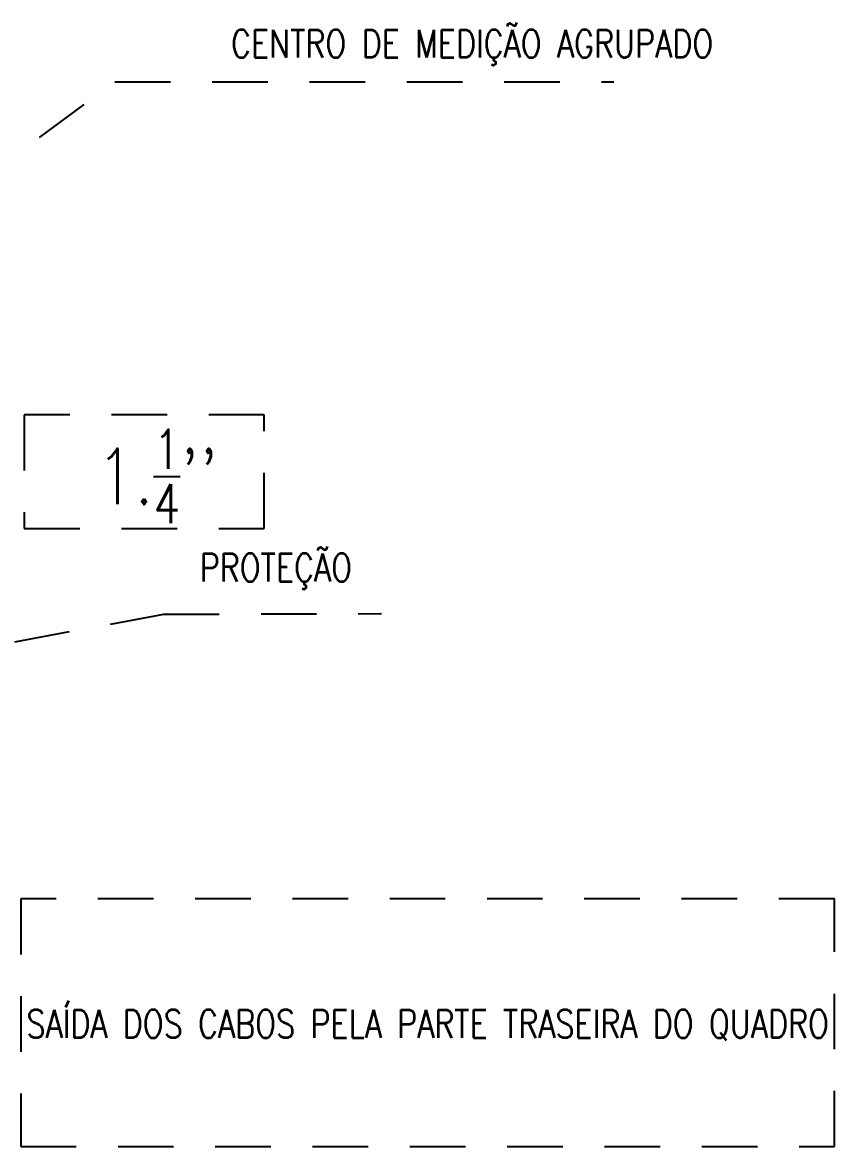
# Model space of a CAD drawing. Header units: metres. Extents: x 2999 to 3164, y 1641 to 1678.
# Drawn here: x 3141.953 to 3144.874, y 1663.278 to 1667.323 of the extents above; entities that cross this region are included whole.
import ezdxf

# ---------------------------------------------------------------- set-up
doc = ezdxf.new("R2010")
doc.units = ezdxf.units.M
doc.linetypes.add('CONTORNO_QUADRO_T', pattern=[0.35, 0.2, -0.15])
doc.linetypes.add('Contínuo', pattern=[0])
doc.layers.add('PDF28_Geometry', color=7, linetype='Continuous')
doc.layers.add('PDF8_Text', color=30, linetype='Continuous', true_color=0xff7f00)
doc.styles.add('ROMANS', font='ROMANS.shx', dxfattribs={"width": 0.8, "height": 0.1})

msp = doc.modelspace()

# ---------------------------------------------------------------- linework, layer by layer
at = {"layer": 'PDF28_Geometry', "color": 150, "linetype": 'CONTORNO_QUADRO_T', "lineweight": 25, "true_color": 0x007fff}
for points in [[(3141.4516, 1666.493), (3142.2856, 1667.1089), (3144.0805, 1667.1089)], [(3141.2378, 1664.9669), (3142.4613, 1665.1933), (3143.2444, 1665.1955)]]:
    msp.add_lwpolyline(points, dxfattribs=at)
for points in [[(3142.8232, 1665.9108), (3141.9596, 1665.9108), (3141.9596, 1665.5023), (3142.8232, 1665.5023)], [(3144.8743, 1664.1689), (3141.9469, 1664.1689), (3141.9469, 1663.2778), (3144.8743, 1663.2778)]]:
    msp.add_lwpolyline(points, close=True, dxfattribs=at)

# ---------------------------------------------------------------- texts
at = {"linetype": 'CONTORNO_QUADRO_T', "insert": (3142.4386, 1665.689), "char_height": 0.2, "attachment_point": 5, "style": 'ROMANS'}
msp.add_mtext_dynamic_manual_height_columns("\\A1;1.{\\H0.7x;\\S1/4;}''", width=1.295328, gutter_width=1, heights=[0], dxfattribs=at)
at = {"layer": 'PDF8_Text', "linetype": 'Contínuo', "char_height": 0.1, "attachment_point": 5, "style": 'ROMANS'}
for s, width, insert in [('CENTRO DE MEDIÇÃO AGRUPADO', 3.430989, (3143.5706, 1667.2323)), ('PROTEÇÃO', 1.052551, (3142.8648, 1665.347)), ('SAÍDA DOS CABOS PELA PARTE TRASEIRA DO QUADRO', 2.933804, (3143.4108, 1663.7143))]:
    msp.add_mtext_dynamic_manual_height_columns(s, width=width, gutter_width=1, heights=[0], dxfattribs=dict(at, insert=insert))

doc.saveas('drawing.dxf')
